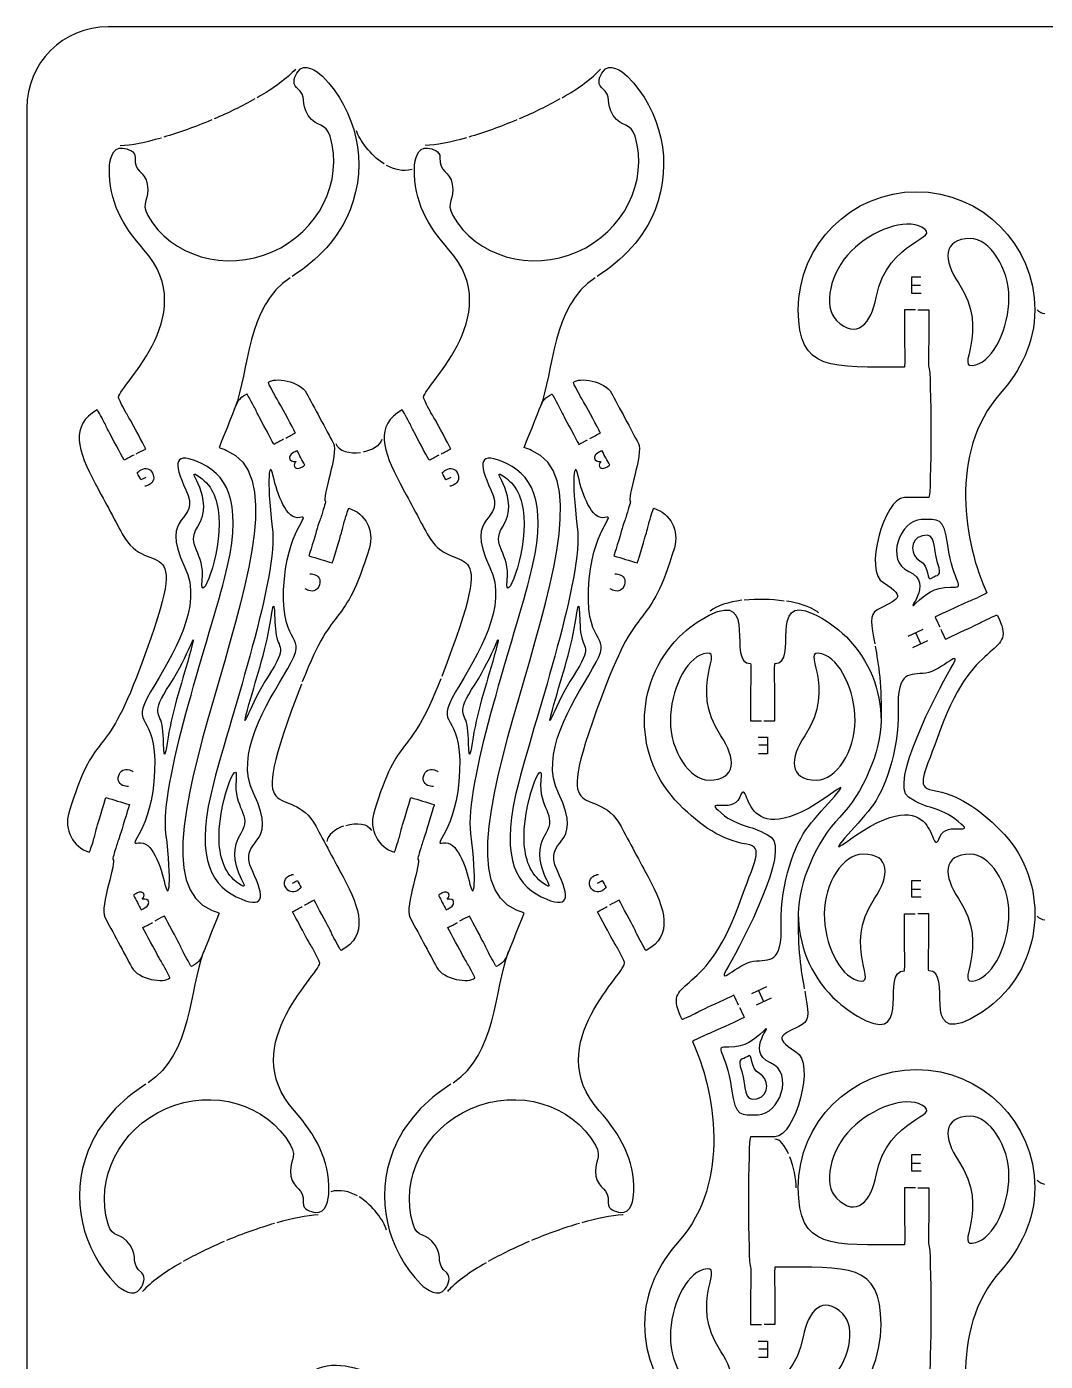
# Model space of a CAD drawing. Extents: x 0 to 250, y 0 to 300.
# Drawn here: x 0 to 125, y 136.4 to 300.1 of the extents above; entities that cross this region are included whole.
import ezdxf

# ---------------------------------------------------------------- set-up
doc = ezdxf.new("R2010")
doc.units = 0
doc.header["$MEASUREMENT"] = 0
doc.layers.add('DEFAULT', color=7, linetype='CONTINUOUS')

msp = doc.modelspace()

# ---------------------------------------------------------------- linework, layer by layer
at = {"layer": 'DEFAULT', "color": 250}
for points in [[(109.74, 267.36), (108.6, 267.36), (108.6, 269.38), (109.69, 269.38)], [(109.65, 268.31), (108.6, 268.31)], [(109.92, 226.15), (108.09, 225.29)], [(108.73, 223.93), (110.56, 224.79)], [(109.7, 224.39), (109.06, 225.75)], [(89.74, 212.94), (90.88, 212.94), (90.88, 210.92), (89.79, 210.92)], [(89.83, 211.99), (90.88, 211.99)], [(109.74, 193.35), (108.6, 193.35), (108.6, 195.37), (109.7, 195.37)], [(109.65, 194.29), (108.6, 194.29)], [(90.76, 182.35), (88.92, 181.49)], [(89.78, 181.89), (90.42, 180.53)], [(89.56, 180.13), (91.39, 180.99)], [(109.74, 159.75), (108.6, 159.75), (108.6, 161.77), (109.69, 161.77)], [(109.65, 160.7), (108.6, 160.7)], [(89.74, 138.92), (90.88, 138.92), (90.88, 136.9), (89.79, 136.9)], [(89.83, 137.98), (90.88, 137.98)]]:
    msp.add_lwpolyline(points, dxfattribs=at)
at = {"layer": 'DEFAULT', "color": 1}
for points, knots in [([(240.05, 0.05), (163.38, 0.05), (86.72, 0.05), (10.05, 0.05), (4.53, 0.05), (0.05, 4.53), (0.05, 10.05), (0.05, 103.38), (0.05, 196.72), (0.05, 290.05), (0.05, 295.57), (4.53, 300.05), (10.05, 300.05), (86.72, 300.05), (163.38, 300.05), (240.05, 300.05), (245.57, 300.05), (250.05, 295.57), (250.05, 290.05), (250.05, 196.72), (250.05, 103.38), (250.05, 10.05), (250.05, 4.53), (245.57, 0.05), (240.05, 0.05)], [0, 0, 0, 0, 651.969, 651.969, 651.969, 652.969, 652.969, 652.969, 1446.669, 1446.669, 1446.669, 1447.669, 1447.669, 1447.669, 2099.638, 2099.638, 2099.638, 2100.638, 2100.638, 2100.638, 2894.338, 2894.338, 2894.338, 2895.338, 2895.338, 2895.338, 2895.338]), ([(13.49, 247.68), (13.88, 247.89), (14.26, 248.1), (14.65, 248.31), (14.65, 248.31), (13.41, 250.62), (13, 251.4), (12.54, 252.24), (12.4, 252.39), (12.12, 252.91), (11.67, 253.76), (11.42, 254.32), (11.34, 254.48), (10.75, 255.58), (21.79, 264.46), (14.43, 272.71), (11.89, 275.56), (10.05, 278.76), (10.2, 282.59), (10.18, 283.58), (10.55, 285.36), (11.8, 285.17), (12.45, 285.08), (13.39, 284.8), (13.34, 284.01), (13.2, 282.13), (14.54, 282.38), (14.84, 280.74), (15.19, 278.85), (13.97, 278.57), (14.91, 276.91), (17.77, 271.86), (24.42, 269.95), (30.16, 272.45), (35.86, 274.94), (38.91, 281.07), (37.26, 286.61), (36.72, 288.41), (35.64, 287.56), (34.57, 289.18), (33.5, 290.78), (34.6, 291.37), (33.15, 292.6), (32.53, 293.12), (32.96, 294.03), (33.33, 294.56), (34.08, 295.66), (35.61, 294.65), (36.31, 293.97), (40.45, 289.8), (41.99, 283.4), (39.71, 277.59), (38.36, 274.15), (35.68, 271.39), (32.61, 269.44)], [0, 0, 0, 0, 3.731179, 3.731179, 3.731179, 4.731179, 4.731179, 4.731179, 5.731179, 5.731179, 5.731179, 6.731179, 6.731179, 6.731179, 7.731179, 7.731179, 7.731179, 8.731179, 8.731179, 8.731179, 9.731179, 9.731179, 9.731179, 10.731179, 10.731179, 10.731179, 11.731179, 11.731179, 11.731179, 12.731179, 12.731179, 12.731179, 13.731179, 13.731179, 13.731179, 14.731179, 14.731179, 14.731179, 15.731179, 15.731179, 15.731179, 16.731179, 16.731179, 16.731179, 17.731179, 17.731179, 17.731179, 18.731179, 18.731179, 18.731179, 19.731179, 19.731179, 19.731179, 20.731179, 20.731179, 20.731179, 20.731179]), ([(50.86, 247.67), (51.25, 247.88), (51.65, 248.09), (52.05, 248.31), (52.05, 248.31), (50.81, 250.62), (50.4, 251.4), (49.94, 252.24), (49.8, 252.39), (49.51, 252.91), (49.06, 253.76), (48.82, 254.32), (48.74, 254.48), (48.15, 255.58), (59.19, 264.46), (51.83, 272.71), (49.28, 275.56), (47.45, 278.76), (47.59, 282.59), (47.58, 283.58), (47.95, 285.36), (49.2, 285.17), (49.85, 285.08), (50.79, 284.8), (50.73, 284.01), (50.6, 282.13), (51.93, 282.38), (52.24, 280.74), (52.59, 278.85), (51.37, 278.57), (52.31, 276.91), (55.17, 271.86), (61.82, 269.95), (67.56, 272.45), (73.26, 274.94), (76.31, 281.07), (74.66, 286.61), (74.12, 288.41), (73.04, 287.56), (71.97, 289.18), (70.9, 290.78), (72, 291.37), (70.54, 292.6), (69.93, 293.12), (70.36, 294.03), (70.73, 294.56), (71.48, 295.66), (73.01, 294.65), (73.7, 293.97), (77.85, 289.8), (79.38, 283.4), (77.1, 277.59), (75.76, 274.16), (73.08, 271.39), (70.01, 269.44)], [0, 0, 0, 0, 3.820589, 3.820589, 3.820589, 4.820589, 4.820589, 4.820589, 5.820589, 5.820589, 5.820589, 6.820589, 6.820589, 6.820589, 7.820589, 7.820589, 7.820589, 8.820589, 8.820589, 8.820589, 9.820589, 9.820589, 9.820589, 10.820589, 10.820589, 10.820589, 11.820589, 11.820589, 11.820589, 12.820589, 12.820589, 12.820589, 13.820589, 13.820589, 13.820589, 14.820589, 14.820589, 14.820589, 15.820589, 15.820589, 15.820589, 16.820589, 16.820589, 16.820589, 17.820589, 17.820589, 17.820589, 18.820589, 18.820589, 18.820589, 19.820589, 19.820589, 19.820589, 20.820589, 20.820589, 20.820589, 20.820589]), ([(109.02, 265.33), (108.57, 265.33), (108.12, 265.33), (107.67, 265.33), (107.67, 264.16), (107.67, 262.99), (107.67, 261.82), (107.67, 260.86), (107.72, 260.66), (107.72, 260.07), (107.72, 259.11), (107.72, 258.32), (107.67, 258.32), (98.73, 258.32), (94.67, 257.74), (94.67, 265.32), (94.67, 273.33), (101.16, 279.82), (109.17, 279.82), (117.18, 279.82), (123.67, 273.33), (123.67, 265.32), (123.67, 261.32), (121.88, 257.84), (119.42, 255.07), (113.02, 247.84), (115.05, 236.52), (117.79, 230.64), (117.81, 230.59), (117.1, 230.26), (116.23, 229.86), (115.69, 229.61), (115.5, 229.57), (114.62, 229.17), (113.82, 228.79), (111.45, 227.68), (111.45, 227.68), (111.64, 227.28), (111.83, 226.87), (112.02, 226.46)], [0, 0, 0, 0, 3.83, 3.83, 3.83, 13.76, 13.76, 13.76, 14.76, 14.76, 14.76, 15.76, 15.76, 15.76, 16.76, 16.76, 16.76, 17.76, 17.76, 17.76, 18.76, 18.76, 18.76, 19.76, 19.76, 19.76, 20.76, 20.76, 20.76, 21.76, 21.76, 21.76, 22.76, 22.76, 22.76, 23.76, 23.76, 23.76, 27.58953, 27.58953, 27.58953, 27.58953]), ([(104.22, 266.87), (103.6, 263.67), (101.81, 261.58), (99.35, 264.05), (97.65, 265.74), (98.55, 269.94), (101.16, 272.55), (103.76, 275.16), (107.83, 276.58), (109.82, 275.46), (112.48, 273.98), (105.61, 274.1), (104.22, 266.87)], [1, 1, 1, 1, 2, 2, 2, 3, 3, 3, 4, 4, 4, 5, 5, 5, 5]), ([(114.31, 268.64), (112.49, 271.33), (112.28, 274.08), (115.76, 274.08), (118.16, 274.08), (120.5, 270.47), (120.5, 266.78), (120.5, 263.1), (118.63, 259.22), (116.43, 258.6), (113.5, 257.76), (118.44, 262.54), (114.31, 268.64)], [1, 1, 1, 1, 2, 2, 2, 3, 3, 3, 4, 4, 4, 5, 5, 5, 5]), ([(109.32, 265.33), (109.77, 265.33), (110.22, 265.33), (110.67, 265.33), (110.67, 264.16), (110.67, 262.99), (110.67, 261.82), (110.67, 260.86), (110.62, 260.66), (110.62, 260.07), (110.62, 259.11), (110.62, 258.32), (110.67, 258.32), (111, 258.2), (111, 242.32), (110.67, 242.32), (109.67, 242.32), (108.67, 242.32), (107.67, 242.32), (105.19, 242.32), (102.65, 233.05), (105.1, 231.91), (108.2, 229.91), (106.63, 229.86), (104.32, 228.55), (103.32, 227.98), (103.6, 226.76), (104.04, 224.39)], [0, 0, 0, 0, 3.83, 3.83, 3.83, 13.76, 13.76, 13.76, 14.76, 14.76, 14.76, 15.76, 15.76, 15.76, 16.76, 16.76, 16.76, 25.26, 25.26, 25.26, 26.26, 26.26, 26.26, 27.26, 27.26, 27.26, 28.26, 28.26, 28.26, 28.26]), ([(31.81, 249.62), (32.21, 249.83), (32.61, 250.05), (33, 250.26), (33, 250.26), (31.76, 252.57), (31.35, 253.35), (30.89, 254.2), (30.75, 254.35), (30.47, 254.87), (30.02, 255.71), (29.65, 256.41), (29.69, 256.43), (30.36, 257.13), (33.56, 256.62), (34.36, 255.14), (35.19, 253.6), (36.84, 250.51), (37.66, 248.97), (38.32, 247.73), (36.15, 242.04), (36.69, 241.88), (36.73, 241.87), (36.51, 241.12), (36.23, 240.19), (36.06, 239.63), (35.95, 239.46), (35.67, 238.53), (35.42, 237.69), (34.66, 235.18), (34.66, 235.18), (35.62, 234.89), (36.58, 234.6), (37.53, 234.31), (37.53, 234.31), (38.29, 236.82), (38.55, 237.66), (38.82, 238.59), (38.83, 238.79), (39, 239.35), (39.28, 240.27), (39.51, 241.01), (39.56, 241.01), (41.58, 240.4), (42.7, 238.24), (42.07, 236.18), (38.92, 225.74), (37.9, 230.18), (33.85, 219.74)], [0, 0, 0, 0, 3.834123, 3.834123, 3.834123, 4.834123, 4.834123, 4.834123, 5.834123, 5.834123, 5.834123, 6.834123, 6.834123, 6.834123, 7.834123, 7.834123, 7.834123, 8.834123, 8.834123, 8.834123, 9.834123, 9.834123, 9.834123, 10.834123, 10.834123, 10.834123, 11.834123, 11.834123, 11.834123, 12.834123, 12.834123, 12.834123, 21.344411, 21.344411, 21.344411, 22.344411, 22.344411, 22.344411, 23.344411, 23.344411, 23.344411, 24.344411, 24.344411, 24.344411, 25.344411, 25.344411, 25.344411, 26.344411, 26.344411, 26.344411, 26.344411]), ([(69.1, 249.56), (69.53, 249.79), (69.97, 250.03), (70.4, 250.26), (70.4, 250.26), (69.16, 252.57), (68.75, 253.35), (68.29, 254.2), (68.15, 254.35), (67.87, 254.87), (67.42, 255.71), (67.05, 256.41), (67.09, 256.43), (67.76, 257.13), (70.96, 256.62), (71.76, 255.14), (72.58, 253.6), (74.23, 250.51), (75.06, 248.97), (75.72, 247.73), (73.55, 242.04), (74.08, 241.88), (74.13, 241.87), (73.9, 241.12), (73.62, 240.19), (73.45, 239.63), (73.35, 239.46), (73.07, 238.53), (72.82, 237.69), (72.06, 235.18), (72.06, 235.18), (73.01, 234.89), (73.97, 234.6), (74.93, 234.31), (74.93, 234.31), (75.69, 236.82), (75.94, 237.66), (76.22, 238.59), (76.23, 238.79), (76.4, 239.35), (76.67, 240.27), (76.9, 241.01), (76.96, 241.01), (78.97, 240.4), (80.1, 238.24), (79.47, 236.18), (76.3, 225.7), (75.29, 230.22), (71.2, 219.6), (63.64, 200), (69.63, 208.15), (72.94, 201.98), (73.77, 200.43), (75.42, 197.35), (76.25, 195.81), (78.38, 191.83), (79.39, 188.62), (76, 186.8), (75.95, 186.77), (75.58, 187.47), (75.13, 188.32), (74.85, 188.84), (74.8, 189.03), (74.35, 189.89), (73.93, 190.66), (72.69, 192.97), (72.69, 192.97), (72.29, 192.76), (71.9, 192.55), (71.51, 192.34)], [0, 0, 0, 0, 4.196475, 4.196475, 4.196475, 5.196475, 5.196475, 5.196475, 6.196475, 6.196475, 6.196475, 7.196475, 7.196475, 7.196475, 8.196475, 8.196475, 8.196475, 9.196475, 9.196475, 9.196475, 10.196475, 10.196475, 10.196475, 11.196475, 11.196475, 11.196475, 12.196475, 12.196475, 12.196475, 13.196475, 13.196475, 13.196475, 21.697186, 21.697186, 21.697186, 22.697186, 22.697186, 22.697186, 23.697186, 23.697186, 23.697186, 24.697186, 24.697186, 24.697186, 25.697186, 25.697186, 25.697186, 26.697186, 26.697186, 26.697186, 27.697186, 27.697186, 27.697186, 28.697186, 28.697186, 28.697186, 29.697186, 29.697186, 29.697186, 30.697186, 30.697186, 30.697186, 31.697186, 31.697186, 31.697186, 32.697186, 32.697186, 32.697186, 36.495423, 36.495423, 36.495423, 36.495423]), ([(31.55, 249.48), (31.15, 249.27), (30.75, 249.05), (30.36, 248.84), (30.36, 248.84), (29.12, 251.15), (28.71, 251.93), (28.25, 252.78), (28.2, 252.98), (27.92, 253.49), (27.46, 254.35), (27.09, 255.04), (27.05, 255.02), (26.16, 254.54), (25.99, 254.31), (25.59, 253.32), (25.58, 253.3), (23.65, 248.47), (23.65, 248.47), (23.95, 248.35), (24.26, 248.23), (24.57, 248.1), (37.56, 242.88), (9.73, 196.99), (22.73, 191.76), (22.95, 191.66), (23.34, 191.51), (23.65, 191.38), (23.65, 191.38), (21.72, 186.56), (21.71, 186.54), (19.99, 182.04), (20.28, 174.06), (14.93, 170.59)], [0, 0, 0, 0, 3.82531, 3.82531, 3.82531, 4.82531, 4.82531, 4.82531, 5.82531, 5.82531, 5.82531, 6.82531, 6.82531, 6.82531, 7.82531, 7.82531, 7.82531, 8.82531, 8.82531, 8.82531, 11.629325, 11.629325, 11.629325, 12.629325, 12.629325, 12.629325, 13.629325, 13.629325, 13.629325, 14.629325, 14.629325, 14.629325, 15.629325, 15.629325, 15.629325, 15.629325]), ([(52.33, 170.59), (57.67, 174.06), (57.39, 182.04), (59.11, 186.54), (59.12, 186.56), (61.05, 191.38), (61.05, 191.38), (60.74, 191.51), (60.35, 191.66), (60.13, 191.76), (47.13, 196.99), (74.96, 242.88), (61.96, 248.1), (61.66, 248.23), (61.35, 248.35), (61.05, 248.47), (61.05, 248.47), (62.98, 253.3), (62.99, 253.32), (63.39, 254.31), (63.56, 254.54), (64.44, 255.02), (64.49, 255.04), (64.86, 254.35), (65.31, 253.49), (65.59, 252.98), (65.64, 252.78), (66.1, 251.93), (66.51, 251.15), (67.76, 248.84), (67.76, 248.84), (68.11, 249.03), (68.47, 249.23), (68.83, 249.42)], [0, 0, 0, 0, 1, 1, 1, 2, 2, 2, 3, 3, 3, 4, 4, 4, 6.804015, 6.804015, 6.804015, 7.804015, 7.804015, 7.804015, 8.804015, 8.804015, 8.804015, 9.804015, 9.804015, 9.804015, 10.804015, 10.804015, 10.804015, 11.804015, 11.804015, 11.804015, 15.266976, 15.266976, 15.266976, 15.266976]), ([(13.22, 247.54), (12.82, 247.33), (12.41, 247.11), (12.01, 246.89), (12.01, 246.89), (10.76, 249.2), (10.35, 249.97), (9.89, 250.83), (9.84, 251.02), (9.57, 251.54), (9.11, 252.39), (8.74, 253.09), (8.7, 253.06), (5.31, 251.24), (6.32, 248.03), (8.45, 244.05), (9.28, 242.51), (10.93, 239.43), (11.75, 237.88), (15.07, 231.71), (21.05, 239.86), (13.5, 220.26), (9.4, 209.64), (8.39, 214.17), (5.22, 203.68), (4.6, 201.62), (5.72, 199.46), (7.74, 198.85), (7.79, 198.85), (8.02, 199.59), (8.3, 200.51), (8.46, 201.07), (8.47, 201.27), (8.75, 202.2), (9, 203.04), (9.76, 205.55), (9.76, 205.55), (10.72, 205.26), (11.68, 204.97), (12.64, 204.68), (12.64, 204.68), (11.88, 202.17), (11.63, 201.33), (11.34, 200.41), (11.24, 200.23), (11.07, 199.67), (10.79, 198.74), (10.56, 197.99), (10.61, 197.98), (11.15, 197.82), (8.98, 192.13), (9.63, 190.89), (10.46, 189.35), (12.11, 186.26), (12.94, 184.72), (13.73, 183.24), (16.94, 182.73), (17.61, 183.43), (17.65, 183.45), (17.28, 184.15), (16.82, 184.99), (16.54, 185.51), (16.41, 185.66), (15.95, 186.51), (15.53, 187.29), (14.29, 189.6), (14.29, 189.6), (14.69, 189.81), (15.09, 190.03), (15.49, 190.24)], [0, 0, 0, 0, 3.914716, 3.914716, 3.914716, 4.914716, 4.914716, 4.914716, 5.914716, 5.914716, 5.914716, 6.914716, 6.914716, 6.914716, 7.914716, 7.914716, 7.914716, 8.914716, 8.914716, 8.914716, 9.914716, 9.914716, 9.914716, 10.914716, 10.914716, 10.914716, 11.914716, 11.914716, 11.914716, 12.914716, 12.914716, 12.914716, 13.914716, 13.914716, 13.914716, 14.914716, 14.914716, 14.914716, 23.425004, 23.425004, 23.425004, 24.425004, 24.425004, 24.425004, 25.425004, 25.425004, 25.425004, 26.425004, 26.425004, 26.425004, 27.425004, 27.425004, 27.425004, 28.425004, 28.425004, 28.425004, 29.425004, 29.425004, 29.425004, 30.425004, 30.425004, 30.425004, 31.425004, 31.425004, 31.425004, 32.425004, 32.425004, 32.425004, 36.281479, 36.281479, 36.281479, 36.281479]), ([(50.59, 247.53), (50.2, 247.31), (49.8, 247.1), (49.4, 246.89), (49.4, 246.89), (48.16, 249.2), (47.75, 249.97), (47.29, 250.83), (47.24, 251.02), (46.96, 251.54), (46.5, 252.39), (46.14, 253.09), (46.09, 253.06), (42.7, 251.24), (43.71, 248.03), (45.85, 244.05), (46.67, 242.51), (48.32, 239.43), (49.15, 237.88), (52.45, 231.73), (58.42, 239.82), (50.95, 220.4)], [0, 0, 0, 0, 3.820589, 3.820589, 3.820589, 4.820589, 4.820589, 4.820589, 5.820589, 5.820589, 5.820589, 6.820589, 6.820589, 6.820589, 7.820589, 7.820589, 7.820589, 8.820589, 8.820589, 8.820589, 9.820589, 9.820589, 9.820589, 9.820589]), ([(87.34, 180.09), (87.15, 180.5), (86.96, 180.9), (86.77, 181.31), (86.77, 181.31), (84.39, 180.2), (83.59, 179.83), (82.72, 179.42), (82.56, 179.3), (82.03, 179.05), (81.15, 178.64), (80.44, 178.31), (80.42, 178.35), (77.76, 183.73), (83.17, 180.49), (87.37, 192.36), (89.35, 197.94), (90.51, 199.46), (88.37, 199.82), (85.23, 200.35), (82.77, 202.01), (80.06, 204.72), (74.39, 210.38), (74.39, 219.56), (80.06, 225.23), (81.16, 226.33), (82.4, 227.22), (83.73, 227.89), (89.9, 231.02), (85.74, 221.97), (88.81, 221.97), (88.86, 221.97), (88.86, 221.19), (88.86, 220.22), (88.86, 219.63), (88.81, 219.44), (88.81, 218.47), (88.81, 217.3), (88.81, 216.13), (88.81, 214.97), (89.26, 214.97), (89.71, 214.97), (90.16, 214.97)], [0, 0, 0, 0, 3.82953, 3.82953, 3.82953, 4.82953, 4.82953, 4.82953, 5.82953, 5.82953, 5.82953, 6.82953, 6.82953, 6.82953, 7.82953, 7.82953, 7.82953, 8.82953, 8.82953, 8.82953, 9.82953, 9.82953, 9.82953, 10.82953, 10.82953, 10.82953, 11.82953, 11.82953, 11.82953, 12.82953, 12.82953, 12.82953, 13.82953, 13.82953, 13.82953, 14.82953, 14.82953, 14.82953, 24.75953, 24.75953, 24.75953, 28.59953, 28.59953, 28.59953, 28.59953]), ([(90.46, 214.97), (90.91, 214.97), (91.36, 214.97), (91.81, 214.97), (91.81, 216.13), (91.81, 217.3), (91.81, 218.47), (91.81, 219.44), (91.76, 219.63), (91.76, 220.22), (91.76, 221.19), (91.76, 221.97), (91.81, 221.97), (94.81, 221.98), (90.9, 230.62), (96.48, 228.09), (97.96, 227.4), (99.34, 226.45), (100.56, 225.23), (103.4, 222.39), (104.81, 218.68), (104.81, 214.97), (104.81, 211.26), (102.57, 205.97), (99.74, 203.14), (96.91, 200.31), (94.67, 195.02), (94.67, 191.31), (94.54, 187.15), (95.02, 184.19), (95.4, 182.09)], [0, 0, 0, 0, 3.82, 3.82, 3.82, 13.75, 13.75, 13.75, 14.75, 14.75, 14.75, 15.75, 15.75, 15.75, 16.75, 16.75, 16.75, 17.75, 17.75, 17.75, 18.75, 18.75, 18.75, 19.75, 19.75, 19.75, 20.75, 20.75, 20.75, 21.75, 21.75, 21.75, 21.75]), ([(112.14, 226.19), (112.33, 225.78), (112.52, 225.37), (112.72, 224.96), (112.72, 224.96), (115.09, 226.07), (115.89, 226.44), (116.77, 226.85), (116.92, 226.98), (117.45, 227.23), (118.33, 227.64), (119.04, 227.97), (119.06, 227.92), (121.73, 222.55), (116.31, 225.78), (112.11, 213.92), (110.13, 208.34), (108.97, 206.82), (111.11, 206.46), (114.25, 205.93), (116.71, 204.27), (119.43, 201.56), (125.09, 195.9), (125.09, 186.72), (119.43, 181.05), (118.32, 179.95), (117.08, 179.06), (115.75, 178.39), (109.58, 175.26), (113.75, 184.31), (110.67, 184.31), (110.62, 184.31), (110.62, 185.09), (110.62, 186.06), (110.62, 186.65), (110.67, 186.84), (110.67, 187.81), (110.67, 188.98), (110.67, 190.15), (110.67, 191.31), (110.22, 191.31), (109.77, 191.31), (109.31, 191.31)], [0, 0, 0, 0, 3.82953, 3.82953, 3.82953, 4.82953, 4.82953, 4.82953, 5.82953, 5.82953, 5.82953, 6.82953, 6.82953, 6.82953, 7.82953, 7.82953, 7.82953, 8.82953, 8.82953, 8.82953, 9.82953, 9.82953, 9.82953, 10.82953, 10.82953, 10.82953, 11.82953, 11.82953, 11.82953, 12.82953, 12.82953, 12.82953, 13.82953, 13.82953, 13.82953, 14.82953, 14.82953, 14.82953, 24.75953, 24.75953, 24.75953, 28.60953, 28.60953, 28.60953, 28.60953]), ([(83.71, 207.68), (81.32, 207.68), (78.98, 211.28), (78.98, 214.97), (78.98, 218.65), (80.85, 222.54), (83.05, 223.16), (85.98, 223.99), (81.04, 219.22), (85.17, 213.11), (87, 210.42), (87.2, 207.68), (83.71, 207.68)], [1, 1, 1, 1, 2, 2, 2, 3, 3, 3, 4, 4, 4, 5, 5, 5, 5]), ([(96.91, 207.68), (93.42, 207.68), (93.63, 210.42), (95.46, 213.11), (99.59, 219.22), (94.64, 223.99), (97.57, 223.16), (99.77, 222.54), (101.64, 218.65), (101.64, 214.97), (101.64, 211.28), (99.3, 207.68), (96.91, 207.68)], [1, 1, 1, 1, 2, 2, 2, 3, 3, 3, 4, 4, 4, 5, 5, 5, 5]), ([(33.74, 219.46), (26.27, 200.04), (32.24, 208.13), (35.54, 201.98), (36.37, 200.43), (38.02, 197.35), (38.85, 195.81), (40.98, 191.83), (41.99, 188.62), (38.6, 186.8), (38.56, 186.77), (38.19, 187.47), (37.73, 188.32), (37.46, 188.84), (37.41, 189.03), (36.95, 189.89), (36.53, 190.66), (35.29, 192.97), (35.29, 192.97), (34.89, 192.76), (34.5, 192.55), (34.1, 192.33)], [0, 0, 0, 0, 1, 1, 1, 2, 2, 2, 3, 3, 3, 4, 4, 4, 5, 5, 5, 6, 6, 6, 9.820589, 9.820589, 9.820589, 9.820589]), ([(50.84, 220.12), (46.79, 209.68), (45.77, 214.12), (42.62, 203.68), (41.99, 201.62), (43.12, 199.46), (45.14, 198.85), (45.19, 198.85), (45.42, 199.59), (45.69, 200.51), (45.86, 201.07), (45.87, 201.27), (46.14, 202.2), (46.4, 203.04), (47.16, 205.55), (47.16, 205.55), (48.12, 205.26), (49.08, 204.97), (50.03, 204.68), (50.03, 204.68), (49.27, 202.17), (49.02, 201.33), (48.74, 200.41), (48.64, 200.23), (48.47, 199.67), (48.19, 198.74), (47.96, 197.99), (48.01, 197.98), (48.54, 197.82), (46.37, 192.13), (47.03, 190.89), (47.86, 189.35), (49.51, 186.26), (50.34, 184.72), (51.13, 183.24), (54.34, 182.73), (55, 183.43), (55.04, 183.45), (54.68, 184.15), (54.22, 184.99), (53.94, 185.51), (53.8, 185.66), (53.35, 186.51), (52.93, 187.29), (51.69, 189.6), (51.69, 189.6), (52.09, 189.81), (52.48, 190.03), (52.88, 190.24)], [0, 0, 0, 0, 1, 1, 1, 2, 2, 2, 3, 3, 3, 4, 4, 4, 5, 5, 5, 13.500712, 13.500712, 13.500712, 14.500712, 14.500712, 14.500712, 15.500712, 15.500712, 15.500712, 16.500712, 16.500712, 16.500712, 17.500712, 17.500712, 17.500712, 18.500712, 18.500712, 18.500712, 19.500712, 19.500712, 19.500712, 20.500712, 20.500712, 20.500712, 21.500712, 21.500712, 21.500712, 22.500712, 22.500712, 22.500712, 26.326022, 26.326022, 26.326022, 26.326022]), ([(102.57, 198.61), (106.06, 198.61), (105.86, 195.87), (104.03, 193.17), (99.9, 187.07), (104.85, 182.29), (101.91, 183.13), (99.71, 183.75), (97.84, 187.63), (97.84, 191.31), (97.84, 195), (100.18, 198.61), (102.57, 198.61)], [1, 1, 1, 1, 2, 2, 2, 3, 3, 3, 4, 4, 4, 5, 5, 5, 5]), ([(114.31, 193.17), (112.49, 195.87), (112.28, 198.61), (115.77, 198.61), (118.16, 198.61), (120.5, 195), (120.5, 191.31), (120.5, 187.63), (118.63, 183.75), (116.43, 183.13), (113.5, 182.29), (118.45, 187.07), (114.31, 193.17)], [1, 1, 1, 1, 2, 2, 2, 3, 3, 3, 4, 4, 4, 5, 5, 5, 5]), ([(14.68, 170.42), (11.62, 168.47), (8.93, 165.71), (7.59, 162.27), (5.31, 156.46), (6.84, 150.06), (10.99, 145.89), (11.69, 145.21), (13.21, 144.2), (13.97, 145.3), (14.34, 145.83), (14.76, 146.74), (14.15, 147.26), (12.69, 148.49), (13.79, 149.08), (12.73, 150.68), (11.65, 152.3), (10.57, 151.45), (10.03, 153.25), (8.38, 158.79), (11.44, 164.92), (17.14, 167.41), (22.87, 169.91), (29.53, 168), (32.39, 162.95), (33.33, 161.29), (32.11, 161.01), (32.46, 159.12), (32.76, 157.48), (34.1, 157.73), (33.96, 155.85), (33.9, 155.06), (34.85, 154.78), (35.49, 154.69), (36.75, 154.49), (37.11, 156.28), (37.1, 157.27), (37.24, 161.1), (35.41, 164.3), (32.87, 167.15), (25.51, 175.4), (36.54, 184.28), (35.96, 185.38), (35.88, 185.54), (35.63, 186.1), (35.18, 186.95), (34.9, 187.47), (34.75, 187.62), (34.3, 188.46), (33.89, 189.24), (32.65, 191.55), (32.65, 191.55), (33.04, 191.77), (33.44, 191.98), (33.84, 192.19)], [0, 0, 0, 0, 1, 1, 1, 2, 2, 2, 3, 3, 3, 4, 4, 4, 5, 5, 5, 6, 6, 6, 7, 7, 7, 8, 8, 8, 9, 9, 9, 10, 10, 10, 11, 11, 11, 12, 12, 12, 13, 13, 13, 14, 14, 14, 15, 15, 15, 16, 16, 16, 17, 17, 17, 20.82531, 20.82531, 20.82531, 20.82531]), ([(52.08, 170.42), (49.01, 168.47), (46.33, 165.71), (44.99, 162.27), (42.71, 156.46), (44.24, 150.06), (48.39, 145.89), (49.08, 145.21), (50.61, 144.2), (51.37, 145.3), (51.74, 145.83), (52.16, 146.74), (51.55, 147.26), (50.09, 148.49), (51.19, 149.08), (50.12, 150.68), (49.05, 152.3), (47.97, 151.45), (47.43, 153.25), (45.78, 158.79), (48.83, 164.92), (54.54, 167.41), (60.27, 169.91), (66.92, 168), (69.78, 162.95), (70.72, 161.29), (69.5, 161.01), (69.85, 159.12), (70.16, 157.48), (71.5, 157.73), (71.36, 155.85), (71.3, 155.06), (72.25, 154.78), (72.89, 154.69), (74.14, 154.49), (74.51, 156.28), (74.49, 157.27), (74.64, 161.1), (72.81, 164.3), (70.26, 167.15), (62.9, 175.4), (73.94, 184.28), (73.35, 185.38), (73.27, 185.54), (73.03, 186.1), (72.58, 186.95), (72.3, 187.47), (72.15, 187.62), (71.7, 188.46), (71.28, 189.24), (70.04, 191.55), (70.04, 191.55), (70.44, 191.77), (70.84, 191.98), (71.24, 192.19)], [0, 0, 0, 0, 1, 1, 1, 2, 2, 2, 3, 3, 3, 4, 4, 4, 5, 5, 5, 6, 6, 6, 7, 7, 7, 8, 8, 8, 9, 9, 9, 10, 10, 10, 11, 11, 11, 12, 12, 12, 13, 13, 13, 14, 14, 14, 15, 15, 15, 16, 16, 16, 17, 17, 17, 20.842942, 20.842942, 20.842942, 20.842942]), ([(21.71, 186.54), (21.31, 185.55), (21.14, 185.32), (20.25, 184.84), (20.2, 184.84), (19.83, 185.53), (19.38, 186.36), (19.1, 186.88), (19.05, 187.08), (18.59, 187.93), (18.18, 188.71), (16.94, 191.02), (16.94, 191.02), (16.54, 190.81), (16.15, 190.6), (15.76, 190.39)], [0, 0, 0, 0, 1, 1, 1, 2, 2, 2, 3, 3, 3, 4, 4, 4, 7.798236, 7.798236, 7.798236, 7.798236]), ([(59.11, 186.54), (58.7, 185.55), (58.53, 185.32), (57.65, 184.84), (57.6, 184.84), (57.23, 185.53), (56.78, 186.36), (56.5, 186.88), (56.45, 187.08), (55.99, 187.93), (55.57, 188.71), (54.34, 191.02), (54.34, 191.02), (53.94, 190.81), (53.54, 190.59), (53.14, 190.38)], [0, 0, 0, 0, 1, 1, 1, 2, 2, 2, 3, 3, 3, 4, 4, 4, 7.834123, 7.834123, 7.834123, 7.834123]), ([(94.67, 191.31), (94.67, 187.59), (96.09, 183.88), (98.92, 181.05), (100.14, 179.83), (101.53, 178.88), (103, 178.19), (108.58, 175.66), (104.67, 184.3), (107.67, 184.31), (107.72, 184.31), (107.72, 185.09), (107.72, 186.06), (107.72, 186.65), (107.67, 186.84), (107.67, 187.81), (107.67, 188.98), (107.67, 190.15), (107.67, 191.31), (108.12, 191.31), (108.57, 191.31), (109.01, 191.31)], [0, 0, 0, 0, 1, 1, 1, 2, 2, 2, 3, 3, 3, 4, 4, 4, 5, 5, 5, 14.93, 14.93, 14.93, 18.74, 18.74, 18.74, 18.74]), ([(95.46, 181.8), (95.89, 179.48), (96.15, 178.29), (95.16, 177.73), (92.85, 176.42), (91.28, 176.37), (94.38, 174.37), (96.83, 173.23), (94.29, 163.96), (91.81, 163.96), (90.81, 163.96), (89.81, 163.96), (88.81, 163.96), (88.48, 163.96), (88.48, 148.08), (88.81, 147.96), (88.86, 147.96), (88.86, 147.17), (88.86, 146.21), (88.86, 145.62), (88.81, 145.42), (88.81, 144.46), (88.81, 143.29), (88.81, 142.12), (88.81, 140.95), (89.26, 140.95), (89.71, 140.95), (90.17, 140.95)], [0, 0, 0, 0, 1, 1, 1, 2, 2, 2, 3, 3, 3, 11.5, 11.5, 11.5, 12.5, 12.5, 12.5, 13.5, 13.5, 13.5, 14.5, 14.5, 14.5, 24.43, 24.43, 24.43, 28.27, 28.27, 28.27, 28.27]), ([(87.46, 179.82), (87.65, 179.41), (87.84, 179), (88.04, 178.59), (88.04, 178.59), (85.66, 177.48), (84.86, 177.11), (83.99, 176.7), (83.79, 176.67), (83.25, 176.42), (82.38, 176.01), (81.67, 175.68), (81.69, 175.63), (84.43, 169.76), (86.46, 158.43), (80.06, 151.21), (77.6, 148.43), (75.81, 144.96), (75.81, 140.96), (75.81, 132.95), (82.3, 126.46), (90.31, 126.46), (98.32, 126.46), (104.81, 132.95), (104.81, 140.96), (104.81, 148.54), (100.75, 147.96), (91.81, 147.96), (91.76, 147.96), (91.76, 147.17), (91.76, 146.21), (91.76, 145.62), (91.81, 145.42), (91.81, 144.46), (91.81, 143.29), (91.81, 142.12), (91.81, 140.95), (91.36, 140.95), (90.92, 140.95), (90.47, 140.95)], [0, 0, 0, 0, 3.82953, 3.82953, 3.82953, 4.82953, 4.82953, 4.82953, 5.82953, 5.82953, 5.82953, 6.82953, 6.82953, 6.82953, 7.82953, 7.82953, 7.82953, 8.82953, 8.82953, 8.82953, 9.82953, 9.82953, 9.82953, 10.82953, 10.82953, 10.82953, 11.82953, 11.82953, 11.82953, 12.82953, 12.82953, 12.82953, 13.82953, 13.82953, 13.82953, 23.75953, 23.75953, 23.75953, 27.57953, 27.57953, 27.57953, 27.57953]), ([(109.02, 157.72), (108.57, 157.72), (108.12, 157.72), (107.67, 157.72), (107.67, 156.55), (107.67, 155.38), (107.67, 154.22), (107.67, 153.25), (107.72, 153.05), (107.72, 152.47), (107.72, 151.5), (107.72, 150.72), (107.67, 150.72), (98.73, 150.72), (94.67, 150.13), (94.67, 157.71), (94.67, 165.72), (101.16, 172.21), (109.17, 172.21), (117.18, 172.21), (123.67, 165.72), (123.67, 157.71), (123.67, 153.71), (121.88, 150.24), (119.42, 147.46), (113.02, 140.23), (115.05, 128.91), (117.79, 123.04), (117.81, 122.99), (117.1, 122.66), (116.23, 122.25), (115.69, 122), (115.5, 121.96), (114.62, 121.56), (113.82, 121.18), (111.45, 120.08), (111.45, 120.08), (111.64, 119.67), (111.83, 119.26), (112.02, 118.85)], [0, 0, 0, 0, 3.84, 3.84, 3.84, 13.77, 13.77, 13.77, 14.77, 14.77, 14.77, 15.77, 15.77, 15.77, 16.77, 16.77, 16.77, 17.77, 17.77, 17.77, 18.77, 18.77, 18.77, 19.77, 19.77, 19.77, 20.77, 20.77, 20.77, 21.77, 21.77, 21.77, 22.77, 22.77, 22.77, 23.77, 23.77, 23.77, 27.59953, 27.59953, 27.59953, 27.59953]), ([(104.22, 159.26), (103.6, 156.06), (101.81, 153.97), (99.35, 156.44), (97.65, 158.13), (98.55, 162.34), (101.16, 164.94), (103.76, 167.55), (107.83, 168.97), (109.82, 167.85), (112.48, 166.37), (105.61, 166.49), (104.22, 159.26)], [1, 1, 1, 1, 2, 2, 2, 3, 3, 3, 4, 4, 4, 5, 5, 5, 5]), ([(114.31, 161.03), (112.49, 163.73), (112.28, 166.47), (115.76, 166.47), (118.16, 166.47), (120.5, 162.86), (120.5, 159.17), (120.5, 155.49), (118.63, 151.61), (116.43, 150.99), (113.5, 150.15), (118.44, 154.93), (114.31, 161.03)], [1, 1, 1, 1, 2, 2, 2, 3, 3, 3, 4, 4, 4, 5, 5, 5, 5]), ([(109.32, 157.72), (109.77, 157.72), (110.22, 157.72), (110.67, 157.72), (110.67, 156.55), (110.67, 155.38), (110.67, 154.22), (110.67, 153.25), (110.62, 153.05), (110.62, 152.47), (110.62, 151.5), (110.62, 150.72), (110.67, 150.72), (111, 150.59), (111, 134.71), (110.67, 134.71), (109.67, 134.71), (108.67, 134.71), (107.67, 134.71), (105.19, 134.71), (102.65, 125.45), (105.1, 124.3), (108.2, 122.3), (106.63, 122.26), (104.32, 120.94), (103.35, 120.38), (103.59, 119.22), (104.01, 116.97)], [0, 0, 0, 0, 3.82, 3.82, 3.82, 13.75, 13.75, 13.75, 14.75, 14.75, 14.75, 15.75, 15.75, 15.75, 16.75, 16.75, 16.75, 25.25, 25.25, 25.25, 26.25, 26.25, 26.25, 27.25, 27.25, 27.25, 28.25, 28.25, 28.25, 28.25]), ([(85.17, 137.64), (87, 134.95), (87.2, 132.21), (83.72, 132.21), (81.32, 132.21), (78.98, 135.81), (78.98, 139.5), (78.98, 143.18), (80.85, 147.07), (83.05, 147.69), (85.99, 148.52), (81.04, 143.75), (85.17, 137.64)], [1, 1, 1, 1, 2, 2, 2, 3, 3, 3, 4, 4, 4, 5, 5, 5, 5]), ([(89.66, 130.82), (87, 132.31), (93.87, 132.18), (95.26, 139.42), (95.88, 142.62), (97.67, 144.7), (100.14, 142.24), (101.83, 140.54), (100.93, 136.34), (98.33, 133.73), (95.72, 131.13), (91.66, 129.7), (89.66, 130.82)], [1, 1, 1, 1, 2, 2, 2, 3, 3, 3, 4, 4, 4, 5, 5, 5, 5]), ([(9.09, 115.22), (11.07, 117.34), (10.61, 128.97), (15.63, 125.23), (20.75, 121.42), (27.78, 127.63), (33.25, 133.71), (38.68, 139.76), (44.62, 131.47), (52.72, 133.46)], [0, 0, 0, 0, 1, 1, 1, 2, 2, 2, 3, 3, 3, 3])]:
    msp.add_open_spline(points, degree=3, knots=knots, dxfattribs=at)
at = {"layer": 'DEFAULT', "color": 6}
for points in [[(33.03, 294.86), (32.03, 293.73), (30.34, 292.51), (28.31, 291.34)], [(65.71, 291.34), (67.74, 292.51), (69.43, 293.73), (70.42, 294.86)], [(28.04, 291.19), (26.51, 290.33), (24.79, 289.49), (23.02, 288.74)], [(65.44, 291.19), (63.91, 290.33), (62.19, 289.49), (60.42, 288.74)], [(22.75, 288.62), (20.77, 287.79), (18.74, 287.06), (16.86, 286.52)], [(60.14, 288.62), (58.16, 287.79), (56.14, 287.06), (54.26, 286.52)], [(43.87, 283.24), (42.17, 284.29), (40.85, 286.17), (40.49, 287.3)], [(53.97, 286.43), (52.05, 285.89), (50.29, 285.55), (48.9, 285.47)], [(44.13, 283.09), (45.11, 282.55), (46.19, 282.29), (47.3, 282.59)], [(124.9, 264.83), (124.55, 264.87), (124.21, 265.03), (123.97, 265.32)], [(37.96, 248.97), (38.27, 248.01), (39.67, 247.67), (41, 247.85)], [(43.59, 249.46), (43.36, 248.65), (42.38, 248.11), (41.3, 247.9)], [(87.73, 229.73), (86.11, 229.52), (84.68, 229.08), (83.84, 228.39)], [(88.03, 229.77), (89.61, 229.95), (91.35, 229.91), (92.93, 229.67)], [(38.9, 202.05), (37.86, 201.68), (36.98, 201), (36.86, 200.17)], [(39.18, 202.14), (40.48, 202.52), (41.91, 202.41), (42.35, 201.5)], [(124.9, 190.51), (124.55, 190.55), (124.21, 190.71), (123.97, 191)], [(93.46, 161.86), (93.02, 162.89), (92.44, 163.66), (91.81, 163.66)], [(93.58, 161.56), (94.07, 160.31), (94.37, 158.76), (94.37, 157.71)], [(37.4, 157.27), (38.5, 157.57), (39.59, 157.3), (40.56, 156.75)], [(124.9, 158.12), (124.55, 158.16), (124.21, 158.32), (123.97, 158.61)], [(44.18, 152.52), (43.83, 153.66), (42.52, 155.54), (40.82, 156.6)], [(35.79, 154.38), (34.4, 154.31), (32.64, 153.96), (30.73, 153.42)], [(30.44, 153.34), (28.55, 152.79), (26.53, 152.07), (24.55, 151.24)], [(67.83, 153.34), (65.95, 152.8), (63.92, 152.07), (61.95, 151.24)], [(24.27, 151.12), (22.51, 150.37), (20.78, 149.53), (19.25, 148.66)], [(61.67, 151.12), (59.9, 150.37), (58.18, 149.53), (56.64, 148.66)], [(18.99, 148.52), (16.95, 147.35), (15.26, 146.13), (14.27, 145)]]:
    msp.add_open_spline(points, degree=3, dxfattribs=at)
for points, knots in [([(11.5, 285.47), (11.5, 285.47), (11.5, 285.47), (11.51, 285.47), (12.89, 285.55), (14.65, 285.89), (16.57, 286.44)], [0, 0, 0, 0, 0.01, 0.01, 0.01, 1.01, 1.01, 1.01, 1.01]), ([(97.19, 228.19), (97.1, 228.26), (97.01, 228.33), (96.9, 228.39), (96.01, 228.97), (94.7, 229.38), (93.23, 229.62)], [0, 0, 0, 0, 1, 1, 1, 2, 2, 2, 2]), ([(73.19, 154.38), (73.16, 154.38), (73.13, 154.38), (73.09, 154.38), (71.72, 154.29), (70, 153.95), (68.12, 153.42)], [0, 0, 0, 0, 1, 1, 1, 2, 2, 2, 2]), ([(56.39, 148.52), (54.46, 147.41), (52.85, 146.27), (51.84, 145.19), (51.78, 145.13), (51.72, 145.06), (51.67, 145)], [0, 0, 0, 0, 1, 1, 1, 2, 2, 2, 2])]:
    msp.add_open_spline(points, degree=3, knots=knots, dxfattribs=at)
at = {"layer": 'DEFAULT', "color": 1}
for points in [[(32.36, 269.27), (27.02, 265.8), (27.31, 257.82), (25.59, 253.32)], [(69.76, 269.27), (64.42, 265.8), (64.7, 257.82), (62.99, 253.32)], [(104.09, 224.1), (104.48, 222), (104.94, 219.07), (104.81, 214.97)]]:
    msp.add_open_spline(points, degree=3, dxfattribs=at)
at = {"layer": 'DEFAULT', "color": 5}
for points, knots in [([(21.55, 246.47), (25.03, 244.78), (26.57, 240.98), (24.31, 232.41), (22.05, 223.84), (16.36, 207.24), (17.13, 201.16), (17.89, 195.09), (17.49, 192.73), (17.01, 194.9), (16.53, 197.07), (15.38, 200.36), (13.77, 199.98), (12.15, 199.61), (15.45, 201.32), (15.74, 208.83), (16.03, 216.34), (12.51, 213.86), (15.24, 218.49), (17.97, 223.12), (21.76, 229.01), (19.44, 233.77), (16.08, 240.7), (21.6, 239.06), (19.57, 243.29), (17.99, 246.61), (18.06, 248.16), (21.55, 246.47)], [1, 1, 1, 1, 2, 2, 2, 3, 3, 3, 4, 4, 4, 5, 5, 5, 6, 6, 6, 7, 7, 7, 8, 8, 8, 9, 9, 9, 10, 10, 10, 10]), ([(25.75, 193.39), (22.26, 195.08), (20.73, 198.88), (22.99, 207.45), (25.25, 216.02), (30.93, 232.62), (30.17, 238.7), (29.41, 244.77), (29.81, 247.13), (30.29, 244.96), (30.76, 242.79), (31.91, 239.5), (33.53, 239.88), (35.15, 240.25), (31.85, 238.55), (31.56, 231.03), (31.27, 223.52), (34.79, 226), (32.06, 221.37), (29.33, 216.74), (25.54, 210.85), (27.85, 206.09), (31.22, 199.16), (25.7, 200.8), (27.72, 196.57), (29.31, 193.25), (29.24, 191.7), (25.75, 193.39)], [1, 1, 1, 1, 2, 2, 2, 3, 3, 3, 4, 4, 4, 5, 5, 5, 6, 6, 6, 7, 7, 7, 8, 8, 8, 9, 9, 9, 10, 10, 10, 10]), ([(58.95, 246.47), (62.43, 244.78), (63.97, 240.98), (61.71, 232.41), (59.45, 223.84), (53.76, 207.24), (54.52, 201.16), (55.29, 195.09), (54.89, 192.73), (54.41, 194.9), (53.93, 197.07), (52.78, 200.36), (51.16, 199.98), (49.54, 199.61), (52.85, 201.32), (53.14, 208.83), (53.43, 216.34), (49.9, 213.86), (52.64, 218.49), (55.37, 223.12), (59.16, 229.01), (56.84, 233.77), (53.48, 240.7), (58.99, 239.06), (56.97, 243.29), (55.38, 246.61), (55.46, 248.16), (58.95, 246.47)], [1, 1, 1, 1, 2, 2, 2, 3, 3, 3, 4, 4, 4, 5, 5, 5, 6, 6, 6, 7, 7, 7, 8, 8, 8, 9, 9, 9, 10, 10, 10, 10]), ([(63.15, 193.39), (59.66, 195.08), (58.12, 198.88), (60.38, 207.45), (62.65, 216.02), (68.33, 232.62), (67.57, 238.7), (66.8, 244.77), (67.2, 247.13), (67.68, 244.96), (68.16, 242.79), (69.31, 239.5), (70.93, 239.88), (72.55, 240.25), (69.24, 238.55), (68.95, 231.03), (68.66, 223.52), (72.19, 226), (69.45, 221.37), (66.72, 216.74), (62.94, 210.85), (65.25, 206.09), (68.61, 199.16), (63.1, 200.8), (65.12, 196.57), (66.71, 193.25), (66.63, 191.7), (63.15, 193.39)], [1, 1, 1, 1, 2, 2, 2, 3, 3, 3, 4, 4, 4, 5, 5, 5, 6, 6, 6, 7, 7, 7, 8, 8, 8, 9, 9, 9, 10, 10, 10, 10]), ([(108.24, 233.25), (105.22, 234.54), (107.18, 239.62), (109.75, 239.62), (111.86, 239.62), (112.53, 240.02), (113, 236.47), (113.65, 231.64), (115.44, 231.33), (113.33, 231.33), (111.22, 231.33), (110.32, 230.47), (109.1, 229.39), (107.51, 227.98), (111.51, 231.84), (108.24, 233.25)], [0, 0, 0, 0, 1, 1, 1, 2, 2, 2, 3, 3, 3, 4, 4, 4, 5, 5, 5, 5]), ([(103.58, 204.28), (105.23, 206.41), (107.02, 211.17), (106.9, 216.21), (106.77, 221.25), (108.34, 220.55), (110.29, 220.8), (112.25, 221.05), (115.12, 224.33), (113.35, 221.34), (111.59, 218.35), (105.85, 207.23), (108.16, 205.61), (110.47, 203.99), (111.92, 204.57), (114.28, 202.62), (116.65, 200.67), (112.9, 202.79), (112.04, 200.75), (110.56, 197.22), (112.5, 208.89), (100.48, 200.05), (97.79, 198.07), (101.87, 202.08), (103.58, 204.28)], [0, 0, 0, 0, 1, 1, 1, 2, 2, 2, 3, 3, 3, 4, 4, 4, 5, 5, 5, 6, 6, 6, 7, 7, 7, 8, 8, 8, 8]), ([(95.9, 202), (94.25, 199.87), (92.46, 195.12), (92.58, 190.07), (92.71, 185.03), (91.15, 185.73), (89.19, 185.48), (87.23, 185.24), (84.36, 181.95), (86.13, 184.94), (87.89, 187.93), (93.63, 199.06), (91.32, 200.68), (89.01, 202.29), (87.56, 201.71), (85.2, 203.66), (82.83, 205.61), (86.58, 203.49), (87.44, 205.53), (88.92, 209.06), (86.98, 197.4), (99.01, 206.23), (101.69, 208.21), (97.61, 204.2), (95.9, 202)], [0, 0, 0, 0, 1, 1, 1, 2, 2, 2, 3, 3, 3, 4, 4, 4, 5, 5, 5, 6, 6, 6, 7, 7, 7, 8, 8, 8, 8]), ([(91.24, 173.04), (94.26, 171.74), (92.3, 166.66), (89.73, 166.66), (87.62, 166.66), (86.95, 166.26), (86.48, 169.81), (85.83, 174.64), (84.04, 174.95), (86.15, 174.95), (88.26, 174.95), (89.16, 175.81), (90.38, 176.9), (91.97, 178.3), (87.97, 174.44), (91.24, 173.04)], [0, 0, 0, 0, 1, 1, 1, 2, 2, 2, 3, 3, 3, 4, 4, 4, 5, 5, 5, 5])]:
    msp.add_open_spline(points, degree=3, knots=knots, dxfattribs=at)
at = {"layer": 'DEFAULT', "color": 250}
for points, knots in [([(34.15, 246.3), (34.06, 246.23), (33.91, 246.13), (33.75, 246.04), (33.52, 245.92), (33.35, 245.88), (33.19, 245.91), (33.06, 245.93), (32.95, 246), (32.87, 246.14), (32.78, 246.32), (32.93, 246.59), (33.08, 246.76), (33.08, 246.76), (32.5, 246.69), (32.35, 246.95), (32.27, 247.1), (32.27, 247.25), (32.31, 247.39), (32.38, 247.57), (32.55, 247.73), (32.84, 247.89), (33, 247.97), (33.12, 248.03), (33.21, 248.06), (33.52, 247.47), (33.83, 246.89), (34.15, 246.3)], [5.634547, 5.634547, 5.634547, 5.634547, 6.634547, 6.634547, 6.634547, 7.634547, 7.634547, 7.634547, 8.634547, 8.634547, 8.634547, 9.634547, 9.634547, 9.634547, 10.634547, 10.634547, 10.634547, 11.634547, 11.634547, 11.634547, 12.634547, 12.634547, 12.634547, 13.634547, 13.634547, 13.634547, 19.269094, 19.269094, 19.269094, 19.269094]), ([(71.54, 246.3), (71.46, 246.23), (71.3, 246.13), (71.14, 246.04), (70.91, 245.92), (70.74, 245.88), (70.59, 245.91), (70.46, 245.93), (70.34, 246), (70.27, 246.14), (70.18, 246.32), (70.32, 246.59), (70.47, 246.76), (70.47, 246.76), (69.89, 246.69), (69.75, 246.95), (69.67, 247.1), (69.67, 247.25), (69.71, 247.39), (69.77, 247.57), (69.95, 247.73), (70.24, 247.89), (70.39, 247.97), (70.52, 248.03), (70.6, 248.06), (70.92, 247.47), (71.23, 246.89), (71.54, 246.3)], [5.634547, 5.634547, 5.634547, 5.634547, 6.634547, 6.634547, 6.634547, 7.634547, 7.634547, 7.634547, 8.634547, 8.634547, 8.634547, 9.634547, 9.634547, 9.634547, 10.634547, 10.634547, 10.634547, 11.634547, 11.634547, 11.634547, 12.634547, 12.634547, 12.634547, 13.634547, 13.634547, 13.634547, 19.269094, 19.269094, 19.269094, 19.269094]), ([(14.65, 244.79), (14.45, 244.69), (14.25, 244.59), (14.06, 244.48), (13.91, 244.77), (13.75, 245.05), (13.6, 245.34), (13.68, 245.43), (13.86, 245.6), (14.1, 245.73), (14.37, 245.87), (14.62, 245.92), (14.89, 245.85), (15.12, 245.78), (15.34, 245.6), (15.49, 245.32), (15.77, 244.79), (15.62, 244.2), (15.02, 243.88), (14.81, 243.77), (14.63, 243.73), (14.53, 243.73)], [0, 0, 0, 0, 1.88706, 1.88706, 1.88706, 4.64071, 4.64071, 4.64071, 5.64071, 5.64071, 5.64071, 6.64071, 6.64071, 6.64071, 7.64071, 7.64071, 7.64071, 8.64071, 8.64071, 8.64071, 9.64071, 9.64071, 9.64071, 9.64071]), ([(52.04, 244.79), (51.85, 244.69), (51.65, 244.59), (51.46, 244.48), (51.3, 244.77), (51.15, 245.05), (51, 245.34), (51.08, 245.43), (51.25, 245.6), (51.49, 245.73), (51.76, 245.87), (52.02, 245.92), (52.28, 245.85), (52.52, 245.78), (52.74, 245.6), (52.89, 245.32), (53.17, 244.79), (53.01, 244.2), (52.42, 243.88), (52.21, 243.77), (52.02, 243.73), (51.93, 243.73)], [0, 0, 0, 0, 1.88706, 1.88706, 1.88706, 4.64071, 4.64071, 4.64071, 5.64071, 5.64071, 5.64071, 6.64071, 6.64071, 6.64071, 7.64071, 7.64071, 7.64071, 8.64071, 8.64071, 8.64071, 9.64071, 9.64071, 9.64071, 9.64071]), ([(34.76, 232.96), (34.87, 232.97), (35.07, 232.97), (35.3, 232.89), (35.85, 232.73), (36.15, 232.26), (35.96, 231.63), (35.78, 231.02), (35.25, 230.73), (34.65, 230.92), (34.4, 230.99), (34.27, 231.09), (34.21, 231.14)], [0, 0, 0, 0, 1, 1, 1, 2, 2, 2, 3, 3, 3, 4, 4, 4, 4]), ([(72.16, 232.96), (72.26, 232.97), (72.46, 232.97), (72.7, 232.89), (73.24, 232.73), (73.55, 232.26), (73.36, 231.63), (73.18, 231.02), (72.64, 230.73), (72.04, 230.92), (71.8, 230.99), (71.67, 231.09), (71.61, 231.14)], [0, 0, 0, 0, 1, 1, 1, 2, 2, 2, 3, 3, 3, 4, 4, 4, 4]), ([(12.53, 206.9), (12.43, 206.89), (12.23, 206.89), (12, 206.97), (11.45, 207.13), (11.14, 207.6), (11.33, 208.23), (11.52, 208.84), (12.05, 209.13), (12.65, 208.94), (12.89, 208.87), (13.03, 208.77), (13.08, 208.72)], [0, 0, 0, 0, 1, 1, 1, 2, 2, 2, 3, 3, 3, 4, 4, 4, 4]), ([(49.93, 206.9), (49.83, 206.89), (49.63, 206.89), (49.39, 206.97), (48.85, 207.13), (48.54, 207.6), (48.73, 208.23), (48.91, 208.84), (49.45, 209.13), (50.05, 208.94), (50.29, 208.87), (50.43, 208.77), (50.48, 208.72)], [0, 0, 0, 0, 1, 1, 1, 2, 2, 2, 3, 3, 3, 4, 4, 4, 4]), ([(32.65, 195.07), (32.85, 195.17), (33.04, 195.28), (33.24, 195.38), (33.39, 195.09), (33.54, 194.81), (33.7, 194.52), (33.61, 194.43), (33.44, 194.26), (33.2, 194.13), (32.93, 193.99), (32.67, 193.94), (32.41, 194.01), (32.18, 194.08), (31.95, 194.26), (31.81, 194.54), (31.52, 195.07), (31.68, 195.66), (32.28, 195.98), (32.48, 196.09), (32.67, 196.13), (32.77, 196.13)], [0, 0, 0, 0, 1.886178, 1.886178, 1.886178, 4.6403, 4.6403, 4.6403, 5.6403, 5.6403, 5.6403, 6.6403, 6.6403, 6.6403, 7.6403, 7.6403, 7.6403, 8.6403, 8.6403, 8.6403, 9.6403, 9.6403, 9.6403, 9.6403]), ([(70.05, 195.07), (70.24, 195.17), (70.44, 195.28), (70.63, 195.38), (70.79, 195.09), (70.94, 194.81), (71.09, 194.52), (71.01, 194.43), (70.84, 194.26), (70.6, 194.13), (70.33, 193.99), (70.07, 193.94), (69.81, 194.01), (69.57, 194.08), (69.35, 194.26), (69.2, 194.54), (68.92, 195.07), (69.08, 195.66), (69.68, 195.98), (69.88, 196.09), (70.07, 196.13), (70.16, 196.13)], [0, 0, 0, 0, 1.886178, 1.886178, 1.886178, 4.6403, 4.6403, 4.6403, 5.6403, 5.6403, 5.6403, 6.6403, 6.6403, 6.6403, 7.6403, 7.6403, 7.6403, 8.6403, 8.6403, 8.6403, 9.6403, 9.6403, 9.6403, 9.6403]), ([(13.15, 193.56), (13.24, 193.63), (13.39, 193.73), (13.55, 193.82), (13.78, 193.94), (13.95, 193.98), (14.11, 193.95), (14.24, 193.93), (14.35, 193.86), (14.42, 193.72), (14.52, 193.54), (14.37, 193.27), (14.22, 193.1), (14.22, 193.1), (14.8, 193.17), (14.94, 192.91), (15.03, 192.76), (15.03, 192.61), (14.98, 192.47), (14.92, 192.29), (14.75, 192.13), (14.46, 191.98), (14.3, 191.89), (14.17, 191.84), (14.09, 191.8), (13.78, 192.39), (13.46, 192.97), (13.15, 193.56)], [5.634547, 5.634547, 5.634547, 5.634547, 6.634547, 6.634547, 6.634547, 7.634547, 7.634547, 7.634547, 8.634547, 8.634547, 8.634547, 9.634547, 9.634547, 9.634547, 10.634547, 10.634547, 10.634547, 11.634547, 11.634547, 11.634547, 12.634547, 12.634547, 12.634547, 13.634547, 13.634547, 13.634547, 19.269094, 19.269094, 19.269094, 19.269094]), ([(50.55, 193.56), (50.64, 193.63), (50.79, 193.73), (50.95, 193.82), (51.18, 193.94), (51.35, 193.98), (51.51, 193.95), (51.63, 193.93), (51.75, 193.86), (51.82, 193.72), (51.91, 193.54), (51.77, 193.27), (51.62, 193.1), (51.62, 193.1), (52.2, 193.17), (52.34, 192.91), (52.42, 192.76), (52.42, 192.61), (52.38, 192.47), (52.32, 192.29), (52.15, 192.13), (51.85, 191.98), (51.7, 191.89), (51.57, 191.84), (51.49, 191.8), (51.17, 192.39), (50.86, 192.97), (50.55, 193.56)], [5.634547, 5.634547, 5.634547, 5.634547, 6.634547, 6.634547, 6.634547, 7.634547, 7.634547, 7.634547, 8.634547, 8.634547, 8.634547, 9.634547, 9.634547, 9.634547, 10.634547, 10.634547, 10.634547, 11.634547, 11.634547, 11.634547, 12.634547, 12.634547, 12.634547, 13.634547, 13.634547, 13.634547, 19.269094, 19.269094, 19.269094, 19.269094])]:
    msp.add_open_spline(points, degree=3, knots=knots, dxfattribs=at)
at = {"layer": 'DEFAULT', "color": 3}
for points in [[(21, 238.71), (19.52, 236.46), (21.96, 235.57), (21.58, 232.17), (21.2, 228.77), (23.98, 235.18), (23.62, 240.02), (23.46, 242.22), (22.73, 244), (20.93, 245.06), (19.43, 245.96), (23.32, 242.23), (21, 238.71)], [(58.4, 238.71), (56.92, 236.46), (59.36, 235.57), (58.98, 232.17), (58.6, 228.77), (61.38, 235.18), (61.02, 240.02), (60.85, 242.22), (60.13, 244), (58.33, 245.06), (56.83, 245.96), (60.72, 242.23), (58.4, 238.71)], [(109.57, 234.58), (108.5, 235.11), (108.14, 237.19), (109.91, 237.65), (111.67, 238.1), (111.13, 236.24), (111.75, 234.33), (112.38, 232.42), (111.71, 233), (111.01, 232.46), (110.3, 231.92), (110.84, 233.95), (109.57, 234.58)], [(29.65, 220.4), (32.18, 224.29), (30.84, 223.66), (30.59, 225.81), (30.34, 227.97), (30.56, 231.16), (29.9, 226.93), (29.36, 223.47), (28.07, 219.81), (27.13, 216.29), (26.18, 212.78), (27.46, 217.03), (29.65, 220.4)], [(67.05, 220.4), (69.58, 224.29), (68.23, 223.66), (67.98, 225.81), (67.73, 227.97), (67.96, 231.16), (67.3, 226.93), (66.76, 223.47), (65.47, 219.81), (64.52, 216.29), (63.58, 212.78), (64.86, 217.03), (67.05, 220.4)], [(17.64, 219.46), (15.12, 215.57), (16.46, 216.2), (16.71, 214.05), (16.96, 211.89), (16.73, 208.7), (17.39, 212.93), (17.93, 216.39), (19.22, 220.05), (20.17, 223.57), (21.11, 227.08), (19.84, 222.83), (17.64, 219.46)], [(55.04, 219.46), (52.51, 215.57), (53.86, 216.2), (54.11, 214.05), (54.36, 211.89), (54.13, 208.7), (54.79, 212.93), (55.33, 216.39), (56.62, 220.05), (57.57, 223.57), (58.51, 227.08), (57.23, 222.83), (55.04, 219.46)], [(26.3, 201.15), (27.78, 203.4), (25.34, 204.29), (25.72, 207.69), (26.1, 211.09), (23.31, 204.68), (23.67, 199.85), (23.84, 197.64), (24.57, 195.86), (26.36, 194.8), (27.87, 193.9), (23.98, 197.63), (26.3, 201.15)], [(63.69, 201.15), (65.17, 203.4), (62.73, 204.29), (63.11, 207.69), (63.49, 211.09), (60.71, 204.68), (61.07, 199.85), (61.24, 197.64), (61.96, 195.86), (63.76, 194.8), (65.26, 193.9), (61.37, 197.63), (63.69, 201.15)], [(89.91, 171.71), (90.98, 171.18), (91.34, 169.09), (89.57, 168.63), (87.81, 168.18), (88.35, 170.05), (87.73, 171.96), (87.11, 173.86), (87.77, 173.28), (88.47, 173.82), (89.18, 174.36), (88.64, 172.33), (89.91, 171.71)]]:
    msp.add_open_spline(points, degree=3, knots=[0, 0, 0, 0, 1, 1, 1, 2, 2, 2, 3, 3, 3, 4, 4, 4, 4], dxfattribs=at)

doc.saveas('drawing.dxf')
